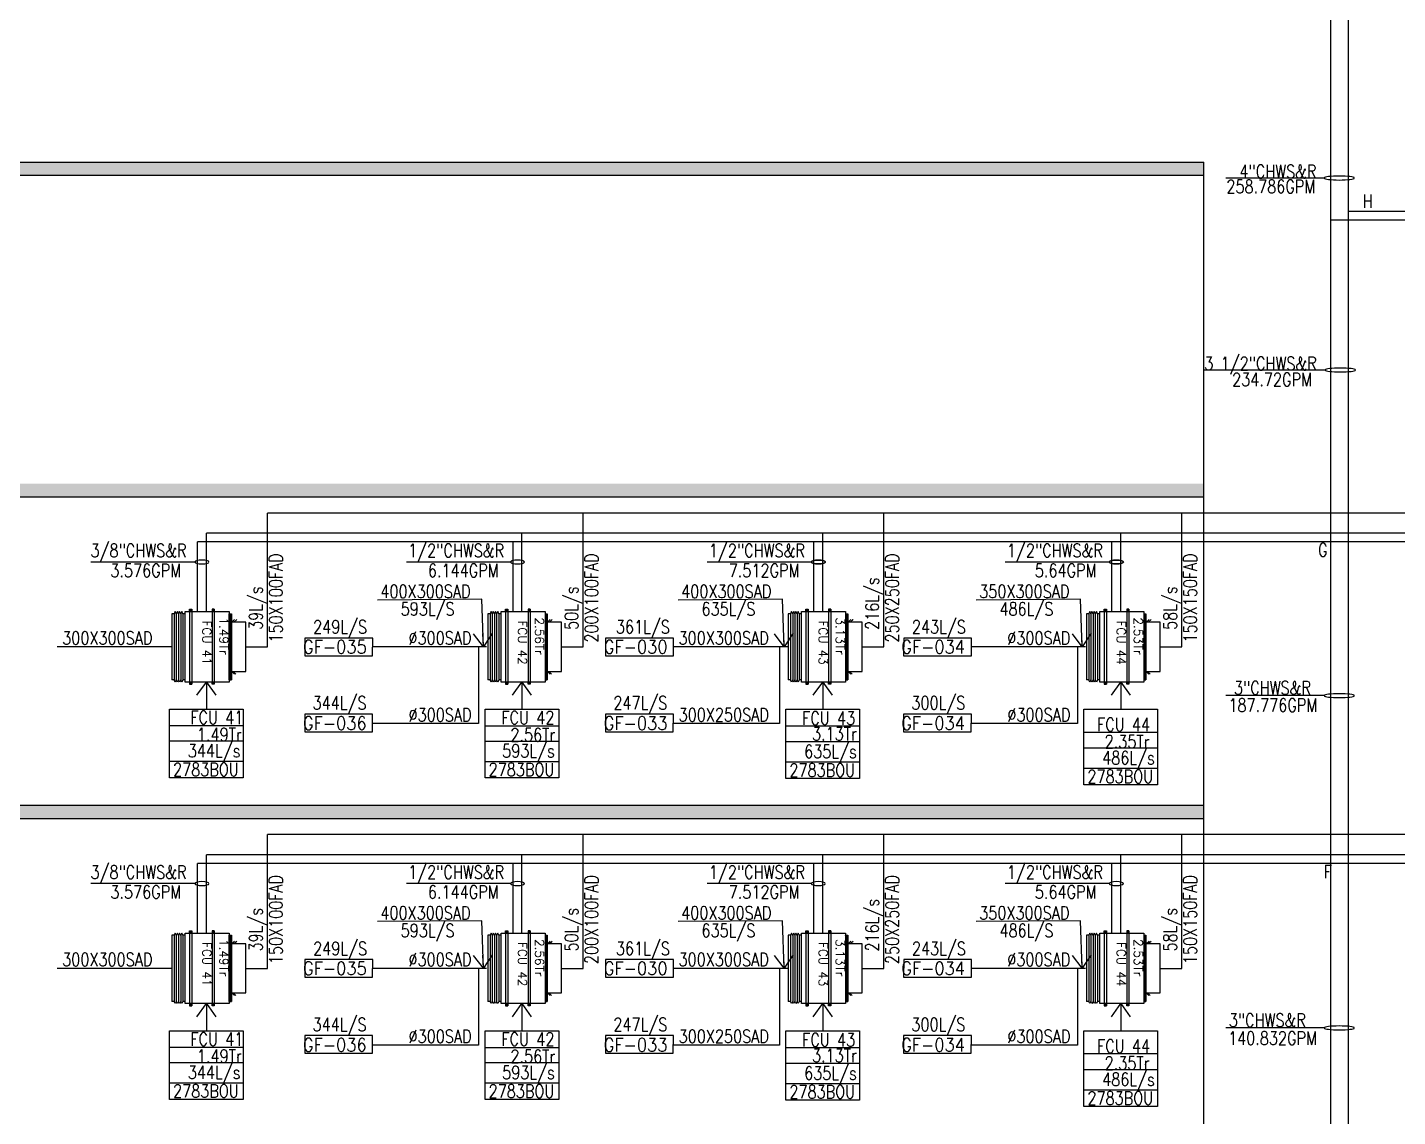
# Model space of a CAD drawing. Header units: millimetres. Extents: x -1288794 to 2153086, y -2701644 to -1335282.
# Drawn here: x 1737730 to 1753278, y -1500670 to -1488307 of the extents above; entities that cross this region are included whole.
import ezdxf

# ---------------------------------------------------------------- set-up
doc = ezdxf.new("R2010")
doc.units = ezdxf.units.MM
doc.header["$LTSCALE"] = 100
doc.linetypes.add('HIDDEN', pattern=[9.525, 6.35, -3.175])
for name, color, linetype in [('A-ANNO-TEXT', 8, 'Continuous'), ('A-WALL-FULL', 8, 'Continuous'), ('AC- SUIPPOR', 7, 'HIDDEN'), ('AC-CHILLED WATER TEXT', 41, 'Continuous'), ('AC-CHR', 60, 'Continuous'), ('AC-CHS', 30, 'Continuous'), ('AC-FAD', 6, 'Continuous'), ('AC-FAD TEXT', 6, 'Continuous'), ('AC-HLTEXT', 100, 'Continuous'), ('AC-SAD', 3, 'Continuous'), ('AC-SAD TEXT', 3, 'Continuous'), ('AC-UNIT', 5, 'Continuous'), ('WALL', 42, 'Continuous')]:
    doc.layers.add(name, color=color, linetype=linetype)
doc.styles.add('ROMAND', font='romand')
doc.styles.add('ROMANS', font='romans.shx', dxfattribs={"width": 0.8})
doc.styles.add('SIMPLEX', font='simplex.shx', dxfattribs={"width": 0.8})
doc.dimstyles.new('100 of DIM2', dxfattribs={"dimscale": 0, "dimtxt": 200, "dimasz": 150, "dimexe": 75, "dimexo": 200, "dimgap": 75, "dimtad": 1, "dimdec": 0, "dimrnd": 5, "dimzin": 0, "dimdsep": 46, "dimtxsty": 'ROMANS', "dimblk": 'ARCHTICK', "dimcen": 100, "dimclrd": 94, "dimclre": 94, "dimclrt": 2, "dimadec": 0, "dimazin": 0, "dimtfac": 1, "dimtdec": 0, "dimtofl": 0, "dimtmove": 2, "dimatfit": 3, "dimldrblk": 'OPEN90', "dimfxl": 75, "dimtolj": 1, "dimtzin": 0, "dimarcsym": 0})

# ---------------------------------------------------------------- blocks, each defined once
blk = doc.blocks.new('_ArchTick')
at = {"color": 0, "linetype": 'ByBlock', "const_width": 0.15}
blk.add_lwpolyline([(-0.5, -0.5), (0.5, 0.5)], dxfattribs=at)
blk = doc.blocks.new('A$C14952670')
at = {"layer": 'AC-FAD', "linetype": 'ByBlock'}
for p, q in [((30, 159), (1, 128)), ((30, 0), (30, 159)), ((589, 159), (589, 0)), ((589, 159), (619, 129)), ((29, 136), (0, 105)), ((589, 0), (30, 0)), ((589, 144), (619, 114))]:
    blk.add_line(p, q, dxfattribs=at)
blk = doc.blocks.new('A$C44FB0367')
at = {"layer": 'WALL', "ltscale": 30}
h = blk.add_hatch(dxfattribs=at)
h.set_pattern_fill('NET3', color=2, scale=100, style=0)
h.set_pattern_definition([(0, (19935.246, -11666.627), (0, 12.5), []), (60, (19935.246, -11666.627), (-10.8253175, 6.25), []), (120, (19935.246, -11666.627), (-10.8253175, -6.25), [])])
h.paths.add_polyline_path([(775, 250), (775, 275), (25, 275), (25, 250)])
at = {"layer": 'WALL', "color": 5, "ltscale": 30}
for p, q in [((25, 250), (25, 275)), ((25, 275), (775, 275)), ((775, 250), (775, 275))]:
    blk.add_line(p, q, dxfattribs=at)
at = {"layer": 'WALL', "color": 8, "ltscale": 30}
for p, q in [((25, -275), (0, -287.5)), ((0, -287.5), (25, -300)), ((25, -300), (0, -312.5)), ((25, -250), (25, -275)), ((25, -250), (25, -275)), ((25, -275), (775, -275)), ((25, -300), (775, -300)), ((775, -250), (775, -275)), ((775, -275), (800, -287.5)), ((800, -287.5), (775, -300)), ((775, -300), (800, -312.5)), ((0, -312.5), (25, -325)), ((25, -325), (0, -337.5)), ((0, -337.5), (25, -350)), ((25, -350), (0, -362.5)), ((0, -362.5), (25, -375)), ((25, -325), (775, -325)), ((25, -350), (775, -350)), ((25, -375), (775, -375)), ((25, -375), (25, -400)), ((25, -400), (775, -400)), ((800, -312.5), (775, -325)), ((775, -325), (800, -337.5)), ((800, -337.5), (775, -350)), ((775, -350), (800, -362.5)), ((800, -362.5), (775, -375)), ((775, -375), (775, -400))]:
    blk.add_line(p, q, dxfattribs=at)
at = {"layer": 'WALL', "color": 5, "ltscale": 30}
blk.add_lwpolyline([(0, 250), (800, 250), (800, -250), (0, -250)], close=True, dxfattribs=at)
blk = doc.blocks.new('A$C5F1D0244')
at = {"layer": 'AC- SUIPPOR', "ltscale": 5}
for p, q in [((-25, 425), (-25, -425)), ((0, 425), (0, -425))]:
    blk.add_line(p, q, dxfattribs=at)
at = {"layer": 'AC- SUIPPOR', "ltscale": 30}
for points in [[(-25, 400), (0, 400), (0, 425), (-25, 425)], [(-25, -400), (0, -400), (0, -425), (-25, -425)]]:
    blk.add_lwpolyline(points, close=True, dxfattribs=at)
for centre in [(-12.5, 412.5), (-12.5, -412.5)]:
    blk.add_circle(centre, 5, dxfattribs=at)

msp = doc.modelspace()

# ---------------------------------------------------------------- hatches: boundary and pattern name
at = {"layer": 'A-WALL-FULL', "true_color": 0xf26722}
h = msp.add_hatch(dxfattribs=at)
h.set_pattern_fill('AR-CONC', color=30)
h.set_pattern_definition([(50, (0, 25700), (182.184669, -15.939086), [19.05, -209.55]), (355, (0, 25700), (-35.243421, 191.056845), [15.24, -167.640584]), (100.451445, (15.18, 25698.67), (146.941247, 175.117752), [16.190009, -178.090245]), (46.1842, (0, 25750.8), (271.07904, -42.042328), [28.575, -314.325]), (96.635558, (22.6, 25747.3), (237.404134, 247.426125), [24.285023, -267.135608]), (351.184151, (0, 25750.8), (237.404134, 247.426125), [22.859967, -251.459732]), (21, (25.4, 25738.1), (151.614391, -102.265198), [19.05, -209.55]), (326, (25.4, 25738.1), (61.802028, 184.187966), [15.24, -167.64]), (71.451445, (38.03, 25729.58), (213.416419, 81.922769), [16.190009, -178.089938]), (37.5, (0, 25700), (3.0886033, 84.5550389), [0, -165.608, 0, -170.18, 0, -168.275]), (7.5, (0, 25700), (66.8196625, 100.1805748), [0, -97.028, 0, -161.798, 0, -64.135]), (327.5, (-56.64, 25700), (135.5905952, -5.728744), [0, -63.5, 0, -198.12, 0, -262.89]), (317.5, (-82.04, 25700), (148.1291814, 25.426491), [0, -82.55, 0, -131.572, 0, -186.69])])
h.paths.add_polyline_path([(1751078, -1489835.5), (1723660.6, -1489835.5), (1723660.6, -1489985.5), (1751078, -1489985.5)])
h = msp.add_hatch(dxfattribs=at)
h.set_pattern_fill('AR-CONC', color=30)
h.set_pattern_definition([(50, (0, 22050), (182.184669, -15.939086), [19.05, -209.55]), (355, (0, 22050), (-35.243421, 191.056845), [15.24, -167.640584]), (100.451445, (15.18, 22048.67), (146.941247, 175.117752), [16.190009, -178.090245]), (46.1842, (0, 22100.8), (271.07904, -42.042328), [28.575, -314.325]), (96.635558, (22.6, 22097.3), (237.404134, 247.426125), [24.285023, -267.135608]), (351.184151, (0, 22100.8), (237.404134, 247.426125), [22.859967, -251.459732]), (21, (25.4, 22088.1), (151.614391, -102.265198), [19.05, -209.55]), (326, (25.4, 22088.1), (61.802028, 184.187966), [15.24, -167.64]), (71.451445, (38.03, 22079.58), (213.416419, 81.922769), [16.190009, -178.089938]), (37.5, (0, 22050), (3.0886033, 84.5550389), [0, -165.608, 0, -170.18, 0, -168.275]), (7.5, (0, 22050), (66.8196625, 100.1805748), [0, -97.028, 0, -161.798, 0, -64.135]), (327.5, (-56.64, 22050), (135.5905952, -5.728744), [0, -63.5, 0, -198.12, 0, -262.89]), (317.5, (-82.04, 22050), (148.1291814, 25.426491), [0, -82.55, 0, -131.572, 0, -186.69])])
h.paths.add_polyline_path([(1718990.8, -1493635.5), (1718990.8, -1493485.5), (1704697.8, -1493485.5), (1704697.8, -1493635.5)])
h.paths.add_polyline_path([(1751078, -1493635.5), (1751078, -1493485.5), (1723660.6, -1493485.5), (1723660.6, -1493635.5)])
h.paths.add_polyline_path([(1755218.3, -1493485.5), (1755218.3, -1493635.5), (1770296.5, -1493635.5), (1770296.5, -1493485.5)])
h = msp.add_hatch(dxfattribs=at)
h.set_pattern_fill('AR-CONC', color=30)
h.set_pattern_definition([(50, (0, 18400), (182.184669, -15.939086), [19.05, -209.55]), (355, (0, 18400), (-35.243421, 191.056845), [15.24, -167.640584]), (100.451445, (15.18, 18398.67), (146.941247, 175.117752), [16.190009, -178.090245]), (46.1842, (0, 18450.8), (271.07904, -42.042328), [28.575, -314.325]), (96.635558, (22.6, 18447.3), (237.404134, 247.426125), [24.285023, -267.135608]), (351.184151, (0, 18450.8), (237.404134, 247.426125), [22.859967, -251.459732]), (21, (25.4, 18438.1), (151.614391, -102.265198), [19.05, -209.55]), (326, (25.4, 18438.1), (61.802028, 184.187966), [15.24, -167.64]), (71.451445, (38.03, 18429.58), (213.416419, 81.922769), [16.190009, -178.089938]), (37.5, (0, 18400), (3.0886033, 84.5550389), [0, -165.608, 0, -170.18, 0, -168.275]), (7.5, (0, 18400), (66.8196625, 100.1805748), [0, -97.028, 0, -161.798, 0, -64.135]), (327.5, (-56.64, 18400), (135.5905952, -5.728744), [0, -63.5, 0, -198.12, 0, -262.89]), (317.5, (-82.04, 18400), (148.1291814, 25.426491), [0, -82.55, 0, -131.572, 0, -186.69])])
h.paths.add_polyline_path([(1718990.8, -1497285.5), (1718990.8, -1497135.5), (1704697.8, -1497135.5), (1704697.8, -1497285.5)])
h.paths.add_polyline_path([(1755218.3, -1497135.5), (1755218.3, -1497285.5), (1770296.5, -1497285.5), (1770296.5, -1497135.5)])
h.paths.add_polyline_path([(1751078, -1497285.5), (1751078, -1497135.5), (1723660.6, -1497135.5), (1723660.6, -1497285.5)])

# ---------------------------------------------------------------- linework, layer by layer
at = {"layer": 'A-ANNO-TEXT'}
for points in [[(1741647.8, -1495237.9), (1740878.3, -1495237.9), (1740877, -1495438.2), (1741646.5, -1495438.2)], [(1745061.1, -1495237.9), (1744291.5, -1495237.9), (1744290.2, -1495438.2), (1745059.8, -1495438.2)], [(1748442.9, -1495237.9), (1747673.3, -1495237.9), (1747672, -1495438.2), (1748441.6, -1495438.2)], [(1741647.2, -1496101.1), (1740877.7, -1496101.1), (1740876.4, -1496301.5), (1741645.9, -1496301.5)], [(1745060.5, -1496101.1), (1744290.9, -1496101.1), (1744289.6, -1496301.5), (1745059.2, -1496301.5)], [(1748442.3, -1496101.1), (1747672.7, -1496101.1), (1747671.4, -1496301.5), (1748441, -1496301.5)], [(1741647.8, -1498887.9), (1740878.3, -1498887.9), (1740877, -1499088.2), (1741646.5, -1499088.2)], [(1745061.1, -1498887.9), (1744291.5, -1498887.9), (1744290.2, -1499088.2), (1745059.8, -1499088.2)], [(1748442.9, -1498887.9), (1747673.3, -1498887.9), (1747672, -1499088.2), (1748441.6, -1499088.2)], [(1741647.2, -1499751.1), (1740877.7, -1499751.1), (1740876.4, -1499951.5), (1741645.9, -1499951.5)], [(1745060.5, -1499751.1), (1744290.9, -1499751.1), (1744289.6, -1499951.5), (1745059.2, -1499951.5)], [(1748442.3, -1499751.1), (1747672.7, -1499751.1), (1747671.4, -1499951.5), (1748441, -1499951.5)]]:
    msp.add_lwpolyline(points, close=True, dxfattribs=at)
at = {"layer": 'A-WALL-FULL'}
for p, q in [((1723660.6, -1489835.5), (1751078, -1489835.5)), ((1751078, -1508235.5), (1751078, -1489835.5)), ((1723660.6, -1489985.5), (1751078, -1489985.5)), ((1723660.6, -1493635.5), (1751078, -1493635.5)), ((1723660.6, -1497135.5), (1751078, -1497135.5)), ((1723660.6, -1497285.5), (1751078, -1497285.5))]:
    msp.add_line(p, q, dxfattribs=at)
at = {"layer": 'AC-CHILLED WATER TEXT'}
for p, q in [((1752445.7, -1490016.9), (1751330.8, -1490016.9)), ((1752458, -1492195.9), (1751079.8, -1492195.9)), ((1739631, -1494375.3), (1738449.2, -1494375.3)), ((1743211.7, -1494375.3), (1742029.9, -1494375.3)), ((1746625, -1494375.3), (1745443.2, -1494375.3)), ((1750006.8, -1494375.3), (1748825, -1494375.3)), ((1752445.7, -1495892), (1751330.8, -1495892)), ((1739631, -1498025.3), (1738449.2, -1498025.3)), ((1743211.7, -1498025.3), (1742029.9, -1498025.3)), ((1746625, -1498025.3), (1745443.2, -1498025.3)), ((1750006.8, -1498025.3), (1748825, -1498025.3)), ((1752445.7, -1499663.6), (1751330.8, -1499663.6))]:
    msp.add_line(p, q, dxfattribs=at)
at = {"layer": 'AC-CHILLED WATER TEXT', "extrusion": (0, 0, -1)}
for centre, major_axis, ratio in [((1752616.4, -1490016.9), (-170.7, 0), 0.1301197), ((1752628.7, -1492195.9), (-170.7, 0), 0.1301197), ((1739710.6, -1494375.3), (-79.6, 0), 0.2791271), ((1743291.3, -1494375.3), (-79.6, 0), 0.2791271), ((1746704.6, -1494375.3), (-79.6, 0), 0.2791271), ((1750086.4, -1494375.3), (-79.6, 0), 0.2791271), ((1752616.4, -1495892), (-170.7, 0), 0.1301197), ((1739710.6, -1498025.3), (-79.6, 0), 0.2791271), ((1743291.3, -1498025.3), (-79.6, 0), 0.2791271), ((1746704.6, -1498025.3), (-79.6, 0), 0.2791271), ((1750086.4, -1498025.3), (-79.6, 0), 0.2791271), ((1752616.4, -1499663.6), (-170.7, 0), 0.1301197)]:
    msp.add_ellipse(centre, major_axis=major_axis, ratio=ratio, dxfattribs=at)
for centre, start_param, end_param in [((1746704.6, -1494375.3), 0.885579, 2.2442932), ((1750086.4, -1494375.3), 0.885579, 2.2442932), ((1746704.6, -1494375.3), 0, 0.885579), ((1746704.6, -1494375.3), 5.3976064, 6.2831853), ((1746704.6, -1494375.3), 4.0388921, 5.3976064), ((1746704.6, -1494375.3), 2.2442932, 4.0388921), ((1750086.4, -1494375.3), 0, 0.885579), ((1750086.4, -1494375.3), 5.3976064, 6.2831853), ((1750086.4, -1494375.3), 4.0388921, 5.3976064), ((1750086.4, -1494375.3), 2.2442932, 4.0388921)]:
    msp.add_ellipse(centre, major_axis=(-79.6, 0), ratio=0.2791271, start_param=start_param, end_param=end_param, dxfattribs=at)
at = {"layer": 'AC-CHR'}
for p, q in [((1752517.4, -1483993.6), (1752517.4, -1508746.8)), ((1768502.1, -1490496.8), (1752517.4, -1490496.8)), ((1768502.1, -1494146.8), (1739660.2, -1494146.8)), ((1739660.2, -1494937.2), (1739660.2, -1494146.8)), ((1743241, -1494937.2), (1743241, -1494146.8)), ((1746654.2, -1494937.2), (1746654.2, -1494146.8)), ((1750036, -1494937.2), (1750036, -1494146.8)), ((1768502.1, -1497796.8), (1739660.2, -1497796.8)), ((1739660.2, -1498587.2), (1739660.2, -1497796.8)), ((1743241, -1498587.2), (1743241, -1497796.8)), ((1746654.2, -1498587.2), (1746654.2, -1497796.8)), ((1750036, -1498587.2), (1750036, -1497796.8))]:
    msp.add_line(p, q, dxfattribs=at)
at = {"layer": 'AC-CHS'}
for p, q in [((1752717.4, -1484193.9), (1752717.4, -1508648.1)), ((1768602.1, -1490398.1), (1752717.4, -1490398.1)), ((1768602.1, -1494048.1), (1739760.2, -1494048.1)), ((1739760.2, -1494937.2), (1739760.2, -1494048.1)), ((1743341, -1494937.2), (1743341, -1494048.1)), ((1746754.2, -1494937.2), (1746754.2, -1494048.1)), ((1750136, -1494937.2), (1750136, -1494048.1)), ((1768602.1, -1497698.1), (1739760.2, -1497698.1)), ((1739760.2, -1498587.2), (1739760.2, -1497698.1)), ((1743341, -1498587.2), (1743341, -1497698.1)), ((1746754.2, -1498587.2), (1746754.2, -1497698.1)), ((1750136, -1498587.2), (1750136, -1497698.1))]:
    msp.add_line(p, q, dxfattribs=at)
at = {"layer": 'AC-FAD'}
for p, q in [((1753948.2, -1493819.5), (1740454.7, -1493819.5)), ((1740454.7, -1495337.2), (1740454.7, -1493819.5)), ((1744035.5, -1495337.2), (1744035.5, -1493819.5)), ((1747448.7, -1495337.2), (1747448.7, -1493819.5)), ((1750830.5, -1495337.2), (1750830.5, -1493819.5)), ((1740209.5, -1495337.2), (1740454.7, -1495337.2)), ((1743790.2, -1495337.2), (1744035.5, -1495337.2)), ((1747203.5, -1495337.2), (1747448.7, -1495337.2)), ((1750585.3, -1495337.2), (1750830.5, -1495337.2)), ((1740454.7, -1498987.2), (1740454.7, -1497469.5)), ((1753998.2, -1497469.5), (1740454.7, -1497469.5)), ((1744035.5, -1498987.2), (1744035.5, -1497469.5)), ((1747448.7, -1498987.2), (1747448.7, -1497469.5)), ((1750830.5, -1498987.2), (1750830.5, -1497469.5)), ((1740209.5, -1498987.2), (1740454.7, -1498987.2)), ((1743790.2, -1498987.2), (1744035.5, -1498987.2)), ((1747203.5, -1498987.2), (1747448.7, -1498987.2)), ((1750585.3, -1498987.2), (1750830.5, -1498987.2))]:
    msp.add_line(p, q, dxfattribs=at)
at = {"layer": 'AC-FAD', "linetype": 'ByBlock'}
for p, q in [((1747044.3, -1495057.8), (1747075.2, -1495028.7)), ((1747044.3, -1495057.8), (1747075.2, -1495028.7)), ((1747044.3, -1495057.8), (1747075.2, -1495028.7)), ((1747044.3, -1495057.8), (1747075.2, -1495028.7)), ((1747044.3, -1495057.8), (1747075.2, -1495028.7)), ((1747044.3, -1495057.8), (1747075.2, -1495028.7)), ((1747044.3, -1495057.8), (1747075.2, -1495028.7)), ((1747203.5, -1495057.8), (1747044.3, -1495057.8)), ((1747203.5, -1495057.8), (1747044.3, -1495057.8)), ((1747203.5, -1495057.8), (1747044.3, -1495057.8)), ((1747203.5, -1495057.8), (1747044.3, -1495057.8)), ((1747203.5, -1495057.8), (1747044.3, -1495057.8)), ((1747203.5, -1495057.8), (1747044.3, -1495057.8)), ((1747203.5, -1495057.8), (1747044.3, -1495057.8)), ((1747067.2, -1495056.8), (1747098.2, -1495027.7)), ((1747067.2, -1495056.8), (1747098.2, -1495027.7)), ((1747067.2, -1495056.8), (1747098.2, -1495027.7)), ((1747067.2, -1495056.8), (1747098.2, -1495027.7)), ((1747067.2, -1495056.8), (1747098.2, -1495027.7)), ((1747067.2, -1495056.8), (1747098.2, -1495027.7)), ((1747067.2, -1495056.8), (1747098.2, -1495027.7)), ((1747203.5, -1495616.7), (1747203.5, -1495057.8)), ((1747203.5, -1495616.7), (1747203.5, -1495057.8)), ((1747203.5, -1495616.7), (1747203.5, -1495057.8)), ((1747203.5, -1495616.7), (1747203.5, -1495057.8)), ((1747203.5, -1495616.7), (1747203.5, -1495057.8)), ((1747203.5, -1495616.7), (1747203.5, -1495057.8)), ((1747203.5, -1495616.7), (1747203.5, -1495057.8)), ((1747044.3, -1495616.7), (1747203.5, -1495616.7)), ((1747044.3, -1495616.7), (1747074.3, -1495646.7)), ((1747044.3, -1495616.7), (1747203.5, -1495616.7)), ((1747044.3, -1495616.7), (1747074.3, -1495646.7)), ((1747044.3, -1495616.7), (1747203.5, -1495616.7)), ((1747044.3, -1495616.7), (1747074.3, -1495646.7)), ((1747044.3, -1495616.7), (1747203.5, -1495616.7)), ((1747044.3, -1495616.7), (1747074.3, -1495646.7)), ((1747044.3, -1495616.7), (1747203.5, -1495616.7)), ((1747044.3, -1495616.7), (1747074.3, -1495646.7)), ((1747044.3, -1495616.7), (1747203.5, -1495616.7)), ((1747044.3, -1495616.7), (1747074.3, -1495646.7)), ((1747044.3, -1495616.7), (1747203.5, -1495616.7)), ((1747044.3, -1495616.7), (1747074.3, -1495646.7)), ((1747059.3, -1495616.7), (1747089.3, -1495646.7)), ((1747059.3, -1495616.7), (1747089.3, -1495646.7)), ((1747059.3, -1495616.7), (1747089.3, -1495646.7)), ((1747059.3, -1495616.7), (1747089.3, -1495646.7)), ((1747059.3, -1495616.7), (1747089.3, -1495646.7)), ((1747059.3, -1495616.7), (1747089.3, -1495646.7)), ((1747059.3, -1495616.7), (1747089.3, -1495646.7))]:
    msp.add_line(p, q, dxfattribs=at)
at = {"layer": 'AC-SAD'}
for p, q in [((1739360.2, -1495337.2), (1738066.4, -1495337.2)), ((1742941, -1495337.2), (1741647.2, -1495337.2)), ((1742849.5, -1495337.2), (1742849.5, -1496207.8)), ((1746354.2, -1495337.2), (1745060.4, -1495337.2)), ((1746262.8, -1495337.2), (1746262.8, -1496207.8)), ((1749736, -1495337.2), (1748442.2, -1495337.2)), ((1749644.6, -1495337.2), (1749644.6, -1496207.8)), ((1742849.5, -1496207.8), (1741646.5, -1496207.8)), ((1746262.8, -1496207.8), (1745059.8, -1496207.8)), ((1749644.6, -1496207.8), (1748441.6, -1496207.8)), ((1739360.2, -1498987.2), (1738066.4, -1498987.2)), ((1742941, -1498987.2), (1741647.2, -1498987.2)), ((1742849.5, -1498987.2), (1742849.5, -1499857.8)), ((1746354.2, -1498987.2), (1745060.4, -1498987.2)), ((1746262.8, -1498987.2), (1746262.8, -1499857.8)), ((1749736, -1498987.2), (1748442.2, -1498987.2)), ((1749644.6, -1498987.2), (1749644.6, -1499857.8)), ((1742849.5, -1499857.8), (1741646.5, -1499857.8)), ((1746262.8, -1499857.8), (1745059.8, -1499857.8)), ((1749644.6, -1499857.8), (1748441.6, -1499857.8))]:
    msp.add_line(p, q, dxfattribs=at)
at = {"layer": 'AC-SAD TEXT'}
for p, q in [((1740178.8, -1496234.8), (1739341.7, -1496234.8)), ((1743759.5, -1496239.5), (1742922.4, -1496239.5)), ((1747172.8, -1496240.1), (1746335.7, -1496240.1)), ((1750554.6, -1496308.9), (1749717.5, -1496308.9)), ((1740178.8, -1496408.5), (1739341.7, -1496408.5)), ((1743759.5, -1496410.6), (1742922.4, -1496410.6)), ((1747172.8, -1496417.4), (1746335.7, -1496417.4)), ((1750554.6, -1496488.7), (1749717.5, -1496488.7)), ((1740178.8, -1496639.7), (1739341.7, -1496639.7)), ((1743759.5, -1496641.8), (1742922.4, -1496641.8)), ((1747172.8, -1496648.6), (1746335.7, -1496648.6)), ((1750554.6, -1496719.9), (1749717.5, -1496719.9)), ((1740178.8, -1499884.8), (1739341.7, -1499884.8)), ((1743759.5, -1499889.5), (1742922.4, -1499889.5)), ((1747172.8, -1499890.1), (1746335.7, -1499890.1)), ((1740178.8, -1500058.5), (1739341.7, -1500058.5)), ((1743759.5, -1500060.6), (1742922.4, -1500060.6)), ((1747172.8, -1500067.4), (1746335.7, -1500067.4)), ((1750554.6, -1499958.9), (1749717.5, -1499958.9)), ((1750554.6, -1500138.7), (1749717.5, -1500138.7)), ((1740178.8, -1500289.7), (1739341.7, -1500289.7)), ((1743759.5, -1500291.8), (1742922.4, -1500291.8)), ((1747172.8, -1500298.6), (1746335.7, -1500298.6)), ((1750554.6, -1500369.9), (1749717.5, -1500369.9))]:
    msp.add_line(p, q, dxfattribs=at)
for points in [[(1740178.8, -1496824.2), (1739341.7, -1496824.2), (1739341.7, -1496044.9), (1740178.8, -1496044.9)], [(1743759.5, -1496826.3), (1742922.4, -1496826.3), (1742922.4, -1496044.9), (1743759.5, -1496044.9)], [(1747172.8, -1496833.1), (1746335.7, -1496833.1), (1746335.7, -1496044.9), (1747172.8, -1496044.9)], [(1750554.6, -1496904.4), (1749717.5, -1496904.4), (1749717.5, -1496044.9), (1750554.6, -1496044.9)], [(1740178.8, -1500474.2), (1739341.7, -1500474.2), (1739341.7, -1499694.9), (1740178.8, -1499694.9)], [(1743759.5, -1500476.3), (1742922.4, -1500476.3), (1742922.4, -1499694.9), (1743759.5, -1499694.9)], [(1747172.8, -1500483.1), (1746335.7, -1500483.1), (1746335.7, -1499694.9), (1747172.8, -1499694.9)], [(1750554.6, -1500554.4), (1749717.5, -1500554.4), (1749717.5, -1499694.9), (1750554.6, -1499694.9)]]:
    msp.add_lwpolyline(points, close=True, dxfattribs=at)

# ---------------------------------------------------------------- block references
at = {"ltscale": 30, "xscale": -1, "rotation": 359.9999999999644}
for p in [(1739569.7, -1495337.2), (1743154.9, -1495337.2), (1746564.6, -1495337.2), (1749948.3, -1495337.2), (1739569.7, -1498987.2), (1743154.9, -1498987.2), (1746564.6, -1498987.2), (1749948.3, -1498987.2)]:
    msp.add_blockref('A$C5F1D0244', p, dxfattribs=at)
at = {"ltscale": 30}
for p in [(1739850.9, -1495337.2), (1743436.1, -1495337.2), (1746845.8, -1495337.2), (1750229.5, -1495337.2), (1739850.9, -1498987.2), (1743436.1, -1498987.2), (1746845.8, -1498987.2), (1750229.5, -1498987.2)]:
    msp.add_blockref('A$C5F1D0244', p, dxfattribs=at)
at = {"layer": 'AC-FAD', "xscale": -1, "rotation": 90}
for p in [(1740209.5, -1495027.7), (1743790.2, -1495027.7), (1747203.5, -1495027.7), (1750585.3, -1495027.7), (1740209.5, -1498677.7), (1743790.2, -1498677.7), (1747203.5, -1498677.7), (1750585.3, -1498677.7)]:
    msp.add_blockref('A$C14952670', p, dxfattribs=at)
at = {"layer": 'AC-UNIT', "color": 6, "ltscale": 30, "rotation": 269.9999999999644}
for p in [(1739769, -1494937.2), (1743354.2, -1494937.2), (1746763.9, -1494937.2), (1750147.6, -1494937.2), (1739769, -1498587.2), (1743354.2, -1498587.2), (1746763.9, -1498587.2), (1750147.6, -1498587.2)]:
    msp.add_blockref('A$C44FB0367', p, dxfattribs=at)

# ---------------------------------------------------------------- texts
at = {"layer": 'A-ANNO-TEXT', "style": 'ROMANS', "width": 0.9}
for s, p in [('GF-035', (1740857.3, -1495412.2)), ('GF-030', (1744270.5, -1495412.2)), ('GF-034', (1747645.9, -1495412.2)), ('GF-036', (1740856.5, -1496280)), ('GF-033', (1744269.7, -1496280)), ('GF-034', (1747645.1, -1496280)), ('GF-035', (1740857.3, -1499062.2)), ('GF-030', (1744270.5, -1499062.2)), ('GF-034', (1747645.9, -1499062.2)), ('GF-036', (1740856.5, -1499930)), ('GF-033', (1744269.7, -1499930)), ('GF-034', (1747645.1, -1499930))]:
    msp.add_text(s, height=150, rotation=360, dxfattribs=at).set_placement(p)
at = {"layer": 'AC-CHILLED WATER TEXT', "style": 'SIMPLEX', "width": 0.8}
for s, p in [('4"CHWS&R', (1751483.1, -1490016.9)), ('258.786GPM', (1751335.5, -1490186.8)), ('3 1/2"CHWS&R', (1751084.7, -1492195.9)), ('234.72GPM', (1751400.8, -1492379.3)), ('3/8"CHWS&R', (1738445.4, -1494319.8)), ('1/2"CHWS&R', (1742049, -1494319.8)), ('1/2"CHWS&R', (1745462.2, -1494319.8)), ('1/2"CHWS&R', (1748844, -1494319.8)), ('3.576GPM', (1738671.4, -1494545.8)), ('6.144GPM', (1742275, -1494545.8)), ('7.512GPM', (1745688.3, -1494545.8)), ('5.64GPM', (1749161.5, -1494545.8)), ('3"CHWS&R', (1751420.5, -1495879.2)), ('187.776GPM', (1751358.2, -1496073.9)), ('3/8"CHWS&R', (1738445.4, -1497969.8)), ('1/2"CHWS&R', (1742049, -1497969.8)), ('1/2"CHWS&R', (1745462.2, -1497969.8)), ('1/2"CHWS&R', (1748844, -1497969.8)), ('3.576GPM', (1738671.4, -1498195.8)), ('6.144GPM', (1742275, -1498195.8)), ('7.512GPM', (1745688.3, -1498195.8)), ('5.64GPM', (1749161.5, -1498195.8)), ('3"CHWS&R', (1751362.7, -1499650.9)), ('140.832GPM', (1751354.5, -1499855.5))]:
    msp.add_text(s, height=150, dxfattribs=at).set_placement(p)
at = {"layer": 'AC-CHS', "style": 'SIMPLEX', "width": 0.8}
for s, p in [('H', (1752880.2, -1490353.6)), ('G', (1752374.6, -1494312.5)), ('F', (1752439.5, -1497964.8))]:
    msp.add_text(s, height=150, dxfattribs=at).set_placement(p)
at = {"layer": 'AC-FAD TEXT', "style": 'SIMPLEX', "width": 0.8}
for s, p in [('150X100FAD', (1740624.7, -1495288.7)), ('200X100FAD', (1744205.4, -1495288.7)), ('250X250FAD', (1747618.7, -1495288.7)), ('150X150FAD', (1751000.5, -1495288.7)), ('216L/s', (1747391.2, -1495145.6)), ('39L/s', (1740397.3, -1495145.6)), ('50L/s', (1743978, -1495145.6)), ('58L/s', (1750773, -1495145.6)), ('150X100FAD', (1740624.7, -1498938.7)), ('200X100FAD', (1744205.4, -1498938.7)), ('250X250FAD', (1747618.7, -1498938.7)), ('150X150FAD', (1751000.5, -1498938.7)), ('216L/s', (1747391.2, -1498795.6)), ('39L/s', (1740397.3, -1498795.6)), ('50L/s', (1743978, -1498795.6)), ('58L/s', (1750773, -1498795.6))]:
    msp.add_text(s, height=150, rotation=90, dxfattribs=at).set_placement(p)
at = {"layer": 'AC-HLTEXT', "style": 'ROMAND'}
for s, p in [('FCU 41', (1739717.1, -1495039.7)), ('1.49Tr', (1739910.2, -1495004.6)), ('FCU 42', (1743297.9, -1495039.7)), ('2.56Tr', (1743491, -1495004.6)), ('FCU 43', (1746711.1, -1495039.7)), ('3.13Tr', (1746904.2, -1495004.6)), ('FCU 44', (1750092.9, -1495039.7)), ('2.53Tr', (1750286, -1495004.6)), ('FCU 41', (1739717.1, -1498689.7)), ('1.49Tr', (1739910.2, -1498654.6)), ('FCU 42', (1743297.9, -1498689.7)), ('2.56Tr', (1743491, -1498654.6)), ('FCU 43', (1746711.1, -1498689.7)), ('3.13Tr', (1746904.2, -1498654.6)), ('FCU 44', (1750092.9, -1498689.7)), ('2.53Tr', (1750286, -1498654.6))]:
    msp.add_text(s, height=100, rotation=270, dxfattribs=at).set_placement(p)
at = {"layer": 'AC-SAD TEXT', "style": 'SIMPLEX', "width": 0.8}
for s, p in [('400X300SAD', (1741735.3, -1494783.4)), ('400X300SAD', (1745148.5, -1494783.4)), ('350X300SAD', (1748530.3, -1494783.4)), ('593L/S', (1741965.3, -1494983)), ('635L/S', (1745378.6, -1494983)), ('486L/S', (1748760.4, -1494983)), ('249L/S', (1740971.8, -1495186.4)), ('361L/S', (1744407.9, -1495186.4)), ('243L/S', (1747766.9, -1495186.4)), ('300X300SAD', (1738124.6, -1495312.4)), ('%%C300SAD', (1742053.9, -1495312.4)), ('300X300SAD', (1745118.6, -1495312.4)), ('%%C300SAD', (1748849, -1495312.4)), ('344L/S', (1740965.9, -1496048.5)), ('247L/S', (1744379.1, -1496048.5)), ('300L/S', (1747760.9, -1496048.5)), ('FCU 41', (1739578.8, -1496214.8)), ('%%C300SAD', (1742055.1, -1496184)), ('300X250SAD', (1745119.7, -1496184)), ('%%C300SAD', (1748850.1, -1496184)), ('FCU 42', (1743108.1, -1496216.9)), ('FCU 43', (1746521.3, -1496223.7)), ('FCU 44', (1749867.9, -1496295)), ('1.49Tr', (1739653, -1496408.5)), ('2.56Tr', (1743210.9, -1496410.6)), ('3.13Tr', (1746633.8, -1496400.2)), ('2.35Tr', (1749954.1, -1496488.7)), ('344L/s', (1739550.2, -1496591.9)), ('593L/s', (1743117.2, -1496594)), ('635L/s', (1746544.2, -1496600.8)), ('486L/s', (1749926, -1496672.1)), ('2783BOU', (1739382.7, -1496804.3)), ('2783BOU', (1742963.4, -1496806.4)), ('2783BOU', (1746376.7, -1496813.2)), ('2783BOU', (1749758.5, -1496884.5)), ('400X300SAD', (1741735.3, -1498433.4)), ('400X300SAD', (1745148.5, -1498433.4)), ('350X300SAD', (1748530.3, -1498433.4)), ('593L/S', (1741965.3, -1498633)), ('635L/S', (1745378.6, -1498633)), ('486L/S', (1748760.4, -1498633)), ('249L/S', (1740971.8, -1498836.4)), ('361L/S', (1744407.9, -1498836.4)), ('243L/S', (1747766.9, -1498836.4)), ('300X300SAD', (1738124.6, -1498962.4)), ('%%C300SAD', (1742053.9, -1498962.4)), ('300X300SAD', (1745118.6, -1498962.4)), ('%%C300SAD', (1748849, -1498962.4)), ('344L/S', (1740965.9, -1499698.5)), ('247L/S', (1744379.1, -1499698.5)), ('300L/S', (1747760.9, -1499698.5)), ('FCU 41', (1739578.8, -1499864.8)), ('%%C300SAD', (1742055.1, -1499834)), ('FCU 42', (1743108.1, -1499866.9)), ('300X250SAD', (1745119.7, -1499834)), ('FCU 43', (1746521.3, -1499873.7)), ('%%C300SAD', (1748850.1, -1499834)), ('FCU 44', (1749867.9, -1499945)), ('1.49Tr', (1739653, -1500058.5)), ('2.56Tr', (1743210.9, -1500060.6)), ('3.13Tr', (1746633.8, -1500050.2)), ('344L/s', (1739550.2, -1500241.9)), ('593L/s', (1743117.2, -1500244)), ('635L/s', (1746544.2, -1500250.8)), ('2.35Tr', (1749954.1, -1500138.7)), ('486L/s', (1749926, -1500322.1)), ('2783BOU', (1739382.7, -1500454.3)), ('2783BOU', (1742963.4, -1500456.4)), ('2783BOU', (1746376.7, -1500463.2)), ('2783BOU', (1749758.5, -1500534.5))]:
    msp.add_text(s, height=150, dxfattribs=at).set_placement(p)

# ---------------------------------------------------------------- leaders
at = {"layer": 'AC-SAD'}
for points in [[(1739760.2, -1495737.2), (1739760.2, -1496044.9)], [(1743341, -1495737.2), (1743341, -1496044.9)], [(1746754.2, -1495737.2), (1746754.2, -1496044.9)], [(1750136, -1495737.2), (1750136, -1496044.9)], [(1739760.2, -1499387.2), (1739760.2, -1499694.9)], [(1743341, -1499387.2), (1743341, -1499694.9)], [(1746754.2, -1499387.2), (1746754.2, -1499694.9)], [(1750136, -1499387.2), (1750136, -1499694.9)]]:
    msp.add_leader(points, dimstyle='100 of DIM2', override={"dimscale": 1, "dimtad": 0, "dimcen": 150, "dimclrd": 256, "dimclre": 256, "dimfxl": 0.2}, dxfattribs=at)
at = {"layer": 'AC-SAD TEXT'}
for points in [[(1742903.6, -1495336.5), (1742886.7, -1494798.1), (1741701, -1494806.6)], [(1746316.9, -1495336.5), (1746299.9, -1494798.1), (1745114.3, -1494806.6)], [(1749698.7, -1495336.5), (1749681.7, -1494798.1), (1748496.1, -1494806.6)], [(1742903.6, -1498986.5), (1742886.7, -1498448.1), (1741701, -1498456.6)], [(1746316.9, -1498986.5), (1746299.9, -1498448.1), (1745114.3, -1498456.6)], [(1749698.7, -1498986.5), (1749681.7, -1498448.1), (1748496.1, -1498456.6)]]:
    msp.add_leader(points, dimstyle='100 of DIM2', override={"dimscale": 1, "dimtad": 0, "dimfxl": 0.2}, dxfattribs=at)

doc.saveas('drawing.dxf')
